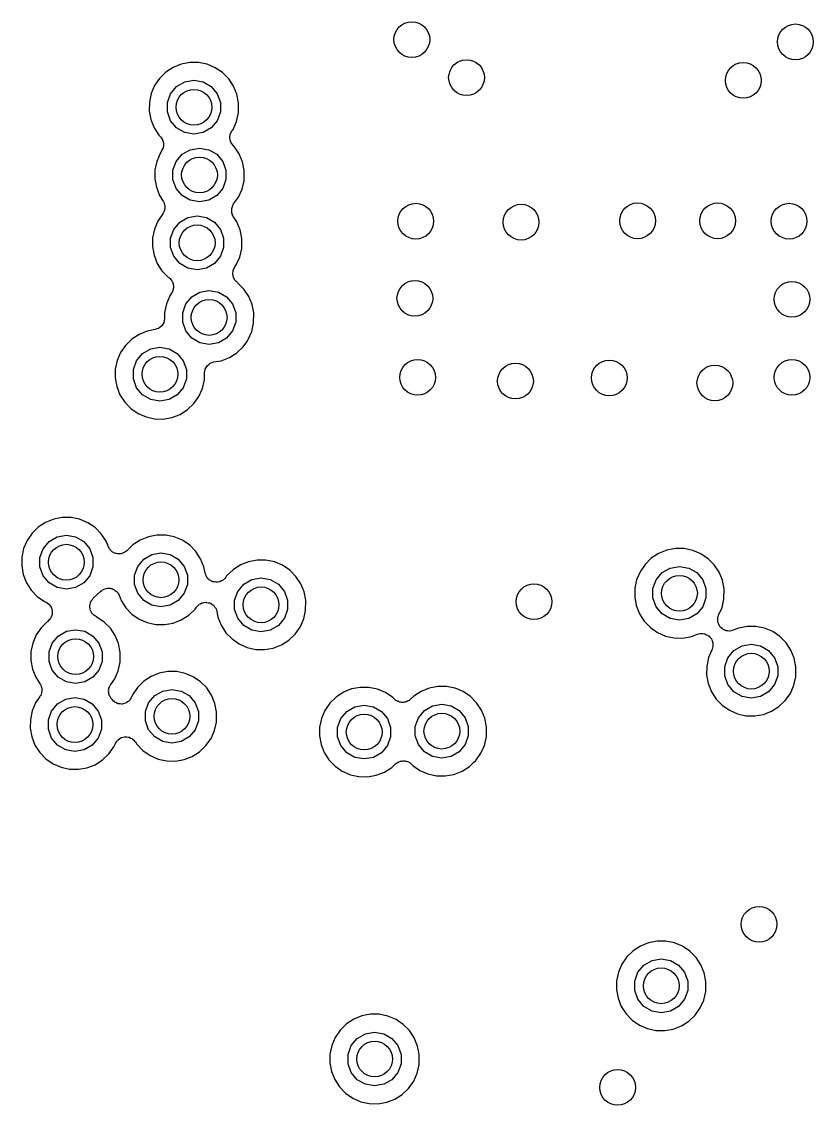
# Model space of a CAD drawing. Extents: x 83.8 to 170.2, y -169.8 to -83.8.
# Drawn here: x 126.01 to 134.87, y -116.44 to -104.31 of the extents above; entities that cross this region are included whole.
import ezdxf

# ---------------------------------------------------------------- set-up
doc = ezdxf.new("R2010")
doc.units = 0
doc.header["$MEASUREMENT"] = 0
doc.layers.add('BLACK', color=7, linetype='CONTINUOUS')

msp = doc.modelspace()

# ---------------------------------------------------------------- linework, layer by layer
at = {"layer": 'Black'}
for p, q in [((127.703, -104.825), (127.621, -104.879)), ((127.794, -104.788), (127.703, -104.825)), ((127.89, -104.77), (127.794, -104.788)), ((127.988, -104.771), (127.89, -104.77)), ((128.084, -104.79), (127.988, -104.771)), ((128.175, -104.828), (128.084, -104.79)), ((128.256, -104.883), (128.175, -104.828)), ((127.551, -104.947), (127.496, -105.028)), ((127.621, -104.879), (127.551, -104.947)), ((127.833, -104.987), (127.936, -104.969)), ((127.936, -104.969), (128.039, -104.987)), ((128.325, -104.953), (128.256, -104.883)), ((128.38, -105.034), (128.325, -104.953)), ((127.496, -105.028), (127.457, -105.118)), ((127.675, -105.12), (127.742, -105.04)), ((127.742, -105.04), (127.833, -104.987)), ((128.039, -104.987), (128.129, -105.04)), ((128.129, -105.04), (128.197, -105.12)), ((128.417, -105.125), (128.38, -105.034)), ((127.437, -105.214), (127.435, -105.312)), ((127.457, -105.118), (127.437, -105.214)), ((127.639, -105.218), (127.675, -105.12)), ((127.639, -105.322), (127.639, -105.218)), ((128.197, -105.12), (128.232, -105.218)), ((128.232, -105.218), (128.232, -105.322)), ((128.436, -105.22), (128.417, -105.125)), ((128.434, -105.334), (128.436, -105.22)), ((127.435, -105.312), (127.453, -105.409)), ((127.675, -105.421), (127.639, -105.322)), ((128.232, -105.322), (128.197, -105.421)), ((128.413, -105.429), (128.434, -105.334)), ((127.453, -105.409), (127.489, -105.5)), ((127.742, -105.501), (127.675, -105.421)), ((128.197, -105.421), (128.129, -105.501)), ((128.373, -105.518), (128.413, -105.429)), ((127.489, -105.5), (127.542, -105.582)), ((127.542, -105.582), (127.561, -105.601)), ((127.833, -105.553), (127.742, -105.501)), ((127.936, -105.571), (127.833, -105.553)), ((128.039, -105.553), (127.936, -105.571)), ((128.129, -105.501), (128.039, -105.553)), ((128.339, -105.605), (128.342, -105.575)), ((128.342, -105.575), (128.361, -105.535)), ((128.342, -105.575), (128.342, -105.575)), ((128.361, -105.535), (128.373, -105.518)), ((128.361, -105.535), (128.361, -105.535)), ((127.561, -105.601), (127.572, -105.618)), ((127.572, -105.618), (127.584, -105.635)), ((127.584, -105.635), (127.584, -105.636)), ((127.584, -105.636), (127.585, -105.638)), ((127.585, -105.638), (127.59, -105.658)), ((127.59, -105.658), (127.596, -105.677)), ((127.594, -105.701), (127.592, -105.721)), ((127.596, -105.681), (127.594, -105.701)), ((127.596, -105.677), (127.595, -105.679)), ((127.595, -105.679), (127.596, -105.681)), ((128.338, -105.618), (128.339, -105.605)), ((128.338, -105.619), (128.338, -105.618)), ((128.343, -105.636), (128.338, -105.619)), ((128.349, -105.662), (128.343, -105.636)), ((128.375, -105.698), (128.349, -105.662)), ((128.387, -105.71), (128.375, -105.698)), ((128.441, -105.792), (128.387, -105.71)), ((127.557, -105.786), (127.519, -105.876)), ((127.574, -105.761), (127.557, -105.786)), ((127.582, -105.743), (127.574, -105.761)), ((127.591, -105.725), (127.582, -105.743)), ((127.592, -105.721), (127.591, -105.723)), ((127.591, -105.723), (127.591, -105.725)), ((127.737, -105.877), (127.804, -105.797)), ((127.804, -105.797), (127.895, -105.745)), ((127.895, -105.745), (127.998, -105.727)), ((127.998, -105.727), (128.101, -105.745)), ((128.101, -105.745), (128.191, -105.797)), ((128.191, -105.797), (128.258, -105.877)), ((128.479, -105.882), (128.441, -105.792)), ((127.519, -105.876), (127.498, -105.972)), ((127.701, -105.975), (127.737, -105.877)), ((128.258, -105.877), (128.294, -105.975)), ((128.497, -105.978), (128.479, -105.882)), ((127.498, -105.972), (127.497, -106.07)), ((127.497, -106.07), (127.515, -106.166)), ((127.701, -106.08), (127.701, -105.975)), ((128.294, -105.975), (128.294, -106.08)), ((128.496, -106.092), (128.497, -105.978)), ((127.515, -106.166), (127.551, -106.257)), ((127.737, -106.178), (127.701, -106.08)), ((127.804, -106.258), (127.737, -106.178)), ((128.258, -106.178), (128.191, -106.258)), ((128.294, -106.08), (128.258, -106.178)), ((128.434, -106.276), (128.474, -106.186)), ((128.474, -106.186), (128.496, -106.092)), ((127.551, -106.257), (127.591, -106.32)), ((127.895, -106.311), (127.804, -106.258)), ((127.998, -106.329), (127.895, -106.311)), ((128.101, -106.311), (127.998, -106.329)), ((128.191, -106.258), (128.101, -106.311)), ((128.38, -106.352), (128.434, -106.276)), ((127.591, -106.32), (127.594, -106.328)), ((127.594, -106.328), (127.599, -106.334)), ((127.602, -106.434), (127.597, -106.447)), ((127.599, -106.334), (127.603, -106.348)), ((127.607, -106.421), (127.602, -106.434)), ((127.603, -106.348), (127.608, -106.361)), ((127.608, -106.413), (127.607, -106.421)), ((127.608, -106.361), (127.609, -106.369)), ((127.61, -106.405), (127.608, -106.413)), ((127.609, -106.369), (127.611, -106.377)), ((127.611, -106.377), (127.61, -106.391)), ((127.61, -106.391), (127.61, -106.405)), ((128.358, -106.411), (128.361, -106.402)), ((128.359, -106.424), (128.358, -106.411)), ((128.358, -106.436), (128.359, -106.424)), ((128.36, -106.446), (128.358, -106.436)), ((128.361, -106.402), (128.362, -106.392)), ((128.362, -106.392), (128.367, -106.381)), ((128.367, -106.381), (128.37, -106.369)), ((128.37, -106.369), (128.376, -106.361)), ((128.376, -106.361), (128.38, -106.352)), ((127.531, -106.545), (127.493, -106.635)), ((127.589, -106.461), (127.531, -106.545)), ((127.593, -106.453), (127.589, -106.461)), ((127.597, -106.447), (127.593, -106.453)), ((127.711, -106.637), (127.778, -106.557)), ((127.778, -106.557), (127.869, -106.504)), ((127.869, -106.504), (127.972, -106.486)), ((127.972, -106.486), (128.075, -106.504)), ((128.075, -106.504), (128.165, -106.557)), ((128.165, -106.557), (128.232, -106.637)), ((128.361, -106.455), (128.36, -106.446)), ((128.366, -106.467), (128.361, -106.455)), ((128.369, -106.479), (128.366, -106.467)), ((128.374, -106.487), (128.369, -106.479)), ((128.378, -106.496), (128.374, -106.487)), ((128.415, -106.551), (128.378, -106.496)), ((128.453, -106.642), (128.415, -106.551)), ((127.493, -106.635), (127.472, -106.731)), ((127.675, -106.735), (127.711, -106.637)), ((128.232, -106.637), (128.268, -106.735)), ((128.472, -106.737), (128.453, -106.642)), ((127.472, -106.731), (127.471, -106.829)), ((127.675, -106.84), (127.675, -106.735)), ((128.268, -106.735), (128.268, -106.84)), ((128.47, -106.851), (128.472, -106.737)), ((127.471, -106.829), (127.489, -106.926)), ((127.711, -106.938), (127.675, -106.84)), ((128.268, -106.84), (128.232, -106.938)), ((128.448, -106.946), (128.47, -106.851)), ((127.489, -106.926), (127.525, -107.017)), ((127.525, -107.017), (127.578, -107.099)), ((127.778, -107.018), (127.711, -106.938)), ((127.869, -107.07), (127.778, -107.018)), ((128.165, -107.018), (128.075, -107.07)), ((128.232, -106.938), (128.165, -107.018)), ((128.394, -107.056), (128.409, -107.035)), ((128.409, -107.035), (128.448, -106.946)), ((127.578, -107.099), (127.646, -107.17)), ((127.972, -107.088), (127.869, -107.07)), ((128.075, -107.07), (127.972, -107.088)), ((128.371, -107.121), (128.374, -107.109)), ((128.372, -107.13), (128.371, -107.121)), ((128.371, -107.14), (128.372, -107.13)), ((128.374, -107.152), (128.371, -107.14)), ((128.374, -107.109), (128.375, -107.096)), ((128.376, -107.164), (128.374, -107.152)), ((128.375, -107.096), (128.379, -107.087)), ((128.38, -107.173), (128.376, -107.164)), ((128.379, -107.087), (128.382, -107.078)), ((128.382, -107.078), (128.389, -107.068)), ((128.389, -107.068), (128.394, -107.056)), ((127.646, -107.17), (127.653, -107.175)), ((127.653, -107.175), (127.661, -107.182)), ((127.661, -107.182), (127.67, -107.188)), ((127.67, -107.188), (127.676, -107.198)), ((127.676, -107.198), (127.685, -107.206)), ((127.685, -107.206), (127.689, -107.216)), ((127.689, -107.216), (127.695, -107.224)), ((127.695, -107.224), (127.698, -107.235)), ((127.698, -107.235), (127.703, -107.246)), ((127.703, -107.246), (127.704, -107.257)), ((127.704, -107.257), (127.707, -107.267)), ((127.707, -107.267), (127.706, -107.278)), ((127.706, -107.278), (127.707, -107.29)), ((128.382, -107.183), (128.38, -107.173)), ((128.389, -107.193), (128.382, -107.183)), ((128.395, -107.204), (128.389, -107.193)), ((128.402, -107.211), (128.395, -107.204)), ((128.407, -107.219), (128.402, -107.211)), ((128.418, -107.226), (128.407, -107.219)), ((128.425, -107.233), (128.418, -107.226)), ((128.495, -107.304), (128.425, -107.233)), ((127.666, -107.38), (127.627, -107.47)), ((127.686, -107.351), (127.666, -107.38)), ((127.69, -107.341), (127.686, -107.351)), ((127.696, -107.332), (127.69, -107.341)), ((127.699, -107.321), (127.696, -107.332)), ((127.704, -107.311), (127.699, -107.321)), ((127.705, -107.3), (127.704, -107.311)), ((127.707, -107.29), (127.705, -107.3)), ((127.845, -107.471), (127.913, -107.391)), ((127.913, -107.391), (128.003, -107.339)), ((128.003, -107.339), (128.106, -107.321)), ((128.106, -107.321), (128.209, -107.339)), ((128.209, -107.339), (128.3, -107.391)), ((128.3, -107.391), (128.367, -107.471)), ((128.55, -107.386), (128.495, -107.304)), ((128.587, -107.477), (128.55, -107.386)), ((127.627, -107.47), (127.607, -107.566)), ((127.81, -107.569), (127.845, -107.471)), ((128.367, -107.471), (128.403, -107.569)), ((128.606, -107.572), (128.587, -107.477)), ((127.606, -107.635), (127.602, -107.655)), ((127.607, -107.566), (127.606, -107.635)), ((127.81, -107.674), (127.81, -107.569)), ((128.403, -107.569), (128.403, -107.674)), ((128.604, -107.686), (128.606, -107.572)), ((127.503, -107.758), (127.413, -107.775)), ((127.522, -107.751), (127.503, -107.758)), ((127.541, -107.744), (127.522, -107.751)), ((127.542, -107.743), (127.541, -107.744)), ((127.544, -107.742), (127.542, -107.743)), ((127.559, -107.729), (127.544, -107.742)), ((127.575, -107.716), (127.559, -107.729)), ((127.576, -107.715), (127.575, -107.716)), ((127.577, -107.714), (127.576, -107.715)), ((127.587, -107.696), (127.577, -107.714)), ((127.598, -107.679), (127.587, -107.696)), ((127.599, -107.675), (127.598, -107.677)), ((127.598, -107.677), (127.598, -107.679)), ((127.602, -107.655), (127.599, -107.675)), ((127.845, -107.772), (127.81, -107.674)), ((127.913, -107.852), (127.845, -107.772)), ((128.367, -107.772), (128.3, -107.852)), ((128.403, -107.674), (128.367, -107.772)), ((128.583, -107.78), (128.604, -107.686)), ((127.24, -107.866), (127.17, -107.934)), ((127.322, -107.812), (127.24, -107.866)), ((127.413, -107.775), (127.322, -107.812)), ((128.003, -107.905), (127.913, -107.852)), ((128.3, -107.852), (128.209, -107.905)), ((128.486, -107.95), (128.526, -107.894)), ((128.526, -107.894), (128.543, -107.87)), ((128.526, -107.894), (128.526, -107.894)), ((128.543, -107.87), (128.583, -107.78)), ((127.115, -108.015), (127.076, -108.105)), ((127.17, -107.934), (127.115, -108.015)), ((127.361, -108.027), (127.452, -107.974)), ((127.452, -107.974), (127.555, -107.956)), ((127.555, -107.956), (127.658, -107.974)), ((127.658, -107.974), (127.748, -108.027)), ((128.106, -107.923), (128.003, -107.905)), ((128.209, -107.905), (128.106, -107.923)), ((128.415, -108.018), (128.486, -107.95)), ((127.076, -108.105), (127.056, -108.201)), ((127.258, -108.205), (127.294, -108.107)), ((127.294, -108.107), (127.361, -108.027)), ((127.748, -108.027), (127.816, -108.107)), ((127.816, -108.107), (127.851, -108.205)), ((128.101, -108.149), (128.118, -108.135)), ((128.118, -108.135), (128.119, -108.135)), ((128.119, -108.134), (128.139, -108.127)), ((128.119, -108.135), (128.119, -108.134)), ((128.139, -108.127), (128.159, -108.12)), ((128.159, -108.12), (128.241, -108.106)), ((128.241, -108.106), (128.333, -108.07)), ((128.333, -108.07), (128.415, -108.018)), ((127.056, -108.201), (127.054, -108.299)), ((127.258, -108.31), (127.258, -108.205)), ((127.851, -108.205), (127.851, -108.31)), ((128.053, -108.321), (128.054, -108.243)), ((128.054, -108.243), (128.058, -108.223)), ((128.058, -108.223), (128.062, -108.202)), ((128.062, -108.201), (128.063, -108.2)), ((128.062, -108.202), (128.062, -108.201)), ((128.063, -108.2), (128.073, -108.182)), ((128.073, -108.182), (128.084, -108.164)), ((128.084, -108.164), (128.085, -108.163)), ((128.085, -108.162), (128.101, -108.149)), ((128.085, -108.163), (128.085, -108.162)), ((127.054, -108.299), (127.072, -108.396)), ((127.294, -108.408), (127.258, -108.31)), ((127.851, -108.31), (127.816, -108.408)), ((128.032, -108.416), (128.053, -108.321)), ((127.072, -108.396), (127.108, -108.487)), ((127.108, -108.487), (127.161, -108.569)), ((127.361, -108.488), (127.294, -108.408)), ((127.452, -108.54), (127.361, -108.488)), ((127.748, -108.488), (127.658, -108.54)), ((127.816, -108.408), (127.748, -108.488)), ((127.992, -108.505), (128.032, -108.416)), ((127.161, -108.569), (127.229, -108.64)), ((127.555, -108.558), (127.452, -108.54)), ((127.658, -108.54), (127.555, -108.558)), ((127.864, -108.653), (127.935, -108.586)), ((127.935, -108.586), (127.992, -108.505)), ((127.229, -108.64), (127.31, -108.696)), ((127.31, -108.696), (127.4, -108.735)), ((127.4, -108.735), (127.495, -108.756)), ((127.593, -108.758), (127.69, -108.741)), ((127.69, -108.741), (127.781, -108.706)), ((127.781, -108.706), (127.864, -108.653)), ((127.495, -108.756), (127.593, -108.758)), ((126.276, -109.915), (126.194, -109.969)), ((126.367, -109.878), (126.276, -109.915)), ((126.463, -109.86), (126.367, -109.878)), ((126.561, -109.861), (126.463, -109.86)), ((126.657, -109.88), (126.561, -109.861)), ((126.747, -109.918), (126.657, -109.88)), ((126.829, -109.973), (126.747, -109.918)), ((126.124, -110.037), (126.068, -110.118)), ((126.194, -109.969), (126.124, -110.037)), ((126.405, -110.077), (126.508, -110.059)), ((126.508, -110.059), (126.611, -110.077)), ((126.898, -110.043), (126.829, -109.973)), ((126.952, -110.124), (126.898, -110.043)), ((127.426, -110.075), (127.335, -110.112)), ((127.522, -110.057), (127.426, -110.075)), ((127.62, -110.057), (127.522, -110.057)), ((127.716, -110.077), (127.62, -110.057)), ((126.068, -110.118), (126.03, -110.208)), ((126.248, -110.21), (126.315, -110.13)), ((126.315, -110.13), (126.405, -110.077)), ((126.611, -110.077), (126.702, -110.13)), ((126.702, -110.13), (126.769, -110.21)), ((126.979, -110.189), (126.952, -110.124)), ((126.986, -110.201), (126.979, -110.189)), ((127.253, -110.166), (127.185, -110.232)), ((127.335, -110.112), (127.253, -110.166)), ((127.806, -110.115), (127.716, -110.077)), ((127.888, -110.17), (127.806, -110.115)), ((127.957, -110.24), (127.888, -110.17)), ((126.009, -110.304), (126.008, -110.402)), ((126.03, -110.208), (126.009, -110.304)), ((126.212, -110.308), (126.248, -110.21)), ((126.212, -110.413), (126.212, -110.308)), ((126.769, -110.21), (126.805, -110.308)), ((126.805, -110.308), (126.805, -110.413)), ((126.991, -110.213), (126.986, -110.201)), ((126.998, -110.219), (126.991, -110.213)), ((127.002, -110.227), (126.998, -110.219)), ((127.013, -110.235), (127.002, -110.227)), ((127.022, -110.244), (127.013, -110.235)), ((127.03, -110.248), (127.022, -110.244)), ((127.037, -110.254), (127.03, -110.248)), ((127.05, -110.258), (127.037, -110.254)), ((127.062, -110.263), (127.05, -110.258)), ((127.071, -110.264), (127.062, -110.263)), ((127.079, -110.267), (127.071, -110.264)), ((127.093, -110.266), (127.079, -110.267)), ((127.106, -110.268), (127.093, -110.266)), ((127.115, -110.265), (127.106, -110.268)), ((127.123, -110.265), (127.115, -110.265)), ((127.136, -110.26), (127.123, -110.265)), ((127.149, -110.257), (127.136, -110.26)), ((127.156, -110.252), (127.149, -110.257)), ((127.164, -110.248), (127.156, -110.252)), ((127.174, -110.239), (127.164, -110.248)), ((127.185, -110.232), (127.174, -110.239)), ((127.374, -110.326), (127.464, -110.274)), ((127.464, -110.274), (127.567, -110.256)), ((127.567, -110.256), (127.67, -110.274)), ((127.67, -110.274), (127.761, -110.326)), ((128.011, -110.321), (127.957, -110.24)), ((133.054, -110.316), (132.984, -110.385)), ((133.136, -110.262), (133.054, -110.316)), ((133.227, -110.226), (133.136, -110.262)), ((133.323, -110.207), (133.227, -110.226)), ((133.421, -110.208), (133.323, -110.207)), ((133.517, -110.228), (133.421, -110.208)), ((133.608, -110.266), (133.517, -110.228)), ((133.689, -110.321), (133.608, -110.266)), ((126.008, -110.402), (126.025, -110.499)), ((126.248, -110.511), (126.212, -110.413)), ((126.805, -110.413), (126.769, -110.511)), ((127.271, -110.505), (127.307, -110.407)), ((127.307, -110.407), (127.374, -110.326)), ((127.761, -110.326), (127.828, -110.407)), ((127.828, -110.407), (127.864, -110.505)), ((128.048, -110.412), (128.011, -110.321)), ((128.062, -110.482), (128.048, -110.412)), ((128.455, -110.391), (128.373, -110.445)), ((128.545, -110.355), (128.455, -110.391)), ((128.642, -110.336), (128.545, -110.355)), ((128.74, -110.337), (128.642, -110.336)), ((128.836, -110.357), (128.74, -110.337)), ((128.926, -110.395), (128.836, -110.357)), ((129.008, -110.45), (128.926, -110.395)), ((132.984, -110.385), (132.928, -110.466)), ((133.175, -110.477), (133.266, -110.425)), ((133.266, -110.425), (133.369, -110.407)), ((133.369, -110.407), (133.472, -110.425)), ((133.472, -110.425), (133.562, -110.477)), ((133.758, -110.39), (133.689, -110.321)), ((133.812, -110.472), (133.758, -110.39)), ((126.025, -110.499), (126.062, -110.59)), ((126.315, -110.591), (126.248, -110.511)), ((126.769, -110.511), (126.702, -110.591)), ((127.271, -110.609), (127.271, -110.505)), ((127.864, -110.505), (127.864, -110.609)), ((128.068, -110.497), (128.062, -110.482)), ((128.072, -110.513), (128.068, -110.497)), ((128.076, -110.518), (128.072, -110.513)), ((128.078, -110.523), (128.076, -110.518)), ((128.089, -110.535), (128.078, -110.523)), ((128.098, -110.548), (128.089, -110.535)), ((128.103, -110.552), (128.098, -110.548)), ((128.107, -110.557), (128.103, -110.552)), ((128.121, -110.564), (128.107, -110.557)), ((128.261, -110.561), (128.246, -110.568)), ((128.265, -110.556), (128.261, -110.561)), ((128.271, -110.553), (128.265, -110.556)), ((128.281, -110.541), (128.271, -110.553)), ((128.292, -110.529), (128.281, -110.541)), ((128.302, -110.514), (128.292, -110.529)), ((128.373, -110.445), (128.302, -110.514)), ((128.494, -110.606), (128.584, -110.554)), ((128.584, -110.554), (128.687, -110.535)), ((128.687, -110.535), (128.79, -110.554)), ((128.79, -110.554), (128.881, -110.606)), ((129.077, -110.519), (129.008, -110.45)), ((129.131, -110.601), (129.077, -110.519)), ((132.89, -110.556), (132.869, -110.652)), ((132.928, -110.466), (132.89, -110.556)), ((133.072, -110.655), (133.108, -110.557)), ((133.108, -110.557), (133.175, -110.477)), ((133.562, -110.477), (133.629, -110.557)), ((133.629, -110.557), (133.665, -110.655)), ((133.85, -110.562), (133.812, -110.472)), ((126.062, -110.59), (126.115, -110.672)), ((126.115, -110.672), (126.183, -110.743)), ((126.405, -110.643), (126.315, -110.591)), ((126.508, -110.662), (126.405, -110.643)), ((126.611, -110.643), (126.508, -110.662)), ((126.702, -110.591), (126.611, -110.643)), ((126.893, -110.685), (126.904, -110.678)), ((126.904, -110.678), (126.914, -110.669)), ((126.914, -110.669), (126.922, -110.666)), ((126.922, -110.666), (126.929, -110.661)), ((126.929, -110.661), (126.942, -110.658)), ((126.942, -110.658), (126.955, -110.653)), ((126.955, -110.653), (126.963, -110.652)), ((126.963, -110.652), (126.972, -110.65)), ((126.972, -110.65), (126.985, -110.652)), ((126.985, -110.652), (126.999, -110.651)), ((126.999, -110.651), (127.007, -110.654)), ((127.007, -110.654), (127.016, -110.655)), ((127.016, -110.655), (127.028, -110.661)), ((127.028, -110.661), (127.041, -110.665)), ((127.041, -110.665), (127.047, -110.671)), ((127.047, -110.671), (127.055, -110.675)), ((127.055, -110.675), (127.065, -110.684)), ((127.307, -110.708), (127.271, -110.609)), ((127.864, -110.609), (127.828, -110.708)), ((128.134, -110.573), (128.121, -110.564)), ((128.141, -110.575), (128.134, -110.573)), ((128.146, -110.578), (128.141, -110.575)), ((128.162, -110.58), (128.146, -110.578)), ((128.177, -110.584), (128.162, -110.58)), ((128.183, -110.584), (128.177, -110.584)), ((128.19, -110.585), (128.183, -110.584)), ((128.205, -110.582), (128.19, -110.585)), ((128.221, -110.58), (128.205, -110.582)), ((128.227, -110.577), (128.221, -110.58)), ((128.233, -110.576), (128.227, -110.577)), ((128.246, -110.568), (128.233, -110.576)), ((128.427, -110.686), (128.494, -110.606)), ((128.881, -110.606), (128.948, -110.686)), ((129.168, -110.691), (129.131, -110.601)), ((132.869, -110.652), (132.868, -110.75)), ((133.072, -110.76), (133.072, -110.655)), ((133.665, -110.655), (133.665, -110.76)), ((133.857, -110.602), (133.85, -110.562)), ((133.869, -110.658), (133.857, -110.602)), ((133.857, -110.602), (133.857, -110.602)), ((133.867, -110.772), (133.869, -110.658)), ((126.183, -110.743), (126.263, -110.799)), ((126.263, -110.799), (126.275, -110.804)), ((126.275, -110.804), (126.278, -110.806)), ((126.779, -110.814), (126.783, -110.8)), ((126.783, -110.8), (126.788, -110.794)), ((126.788, -110.794), (126.79, -110.787)), ((126.79, -110.787), (126.801, -110.776)), ((126.801, -110.776), (126.809, -110.764)), ((126.809, -110.764), (126.893, -110.685)), ((127.065, -110.684), (127.075, -110.693)), ((127.075, -110.693), (127.08, -110.7)), ((127.08, -110.7), (127.086, -110.707)), ((127.086, -110.707), (127.091, -110.719)), ((127.091, -110.719), (127.098, -110.73)), ((127.098, -110.73), (127.121, -110.787)), ((127.121, -110.787), (127.174, -110.869)), ((127.374, -110.788), (127.307, -110.708)), ((127.464, -110.84), (127.374, -110.788)), ((127.761, -110.788), (127.67, -110.84)), ((127.828, -110.708), (127.761, -110.788)), ((128.391, -110.784), (128.427, -110.686)), ((128.391, -110.889), (128.391, -110.784)), ((128.948, -110.686), (128.984, -110.784)), ((128.984, -110.784), (128.984, -110.889)), ((129.187, -110.785), (129.168, -110.691)), ((129.186, -110.9), (129.187, -110.787)), ((129.187, -110.787), (129.187, -110.785)), ((129.187, -110.785), (129.187, -110.785)), ((132.868, -110.75), (132.886, -110.846)), ((133.108, -110.858), (133.072, -110.76)), ((133.665, -110.76), (133.629, -110.858)), ((133.845, -110.866), (133.867, -110.772)), ((126.278, -110.806), (126.282, -110.807)), ((126.282, -110.807), (126.296, -110.818)), ((126.296, -110.818), (126.312, -110.829)), ((126.312, -110.829), (126.314, -110.831)), ((126.314, -110.831), (126.317, -110.834)), ((126.317, -110.834), (126.327, -110.849)), ((126.327, -110.849), (126.338, -110.864)), ((126.338, -110.864), (126.339, -110.867)), ((126.339, -110.867), (126.341, -110.87)), ((126.341, -110.87), (126.345, -110.889)), ((126.345, -110.889), (126.35, -110.906)), ((126.351, -110.913), (126.349, -110.932)), ((126.35, -110.906), (126.35, -110.91)), ((126.35, -110.91), (126.351, -110.913)), ((126.771, -110.842), (126.773, -110.835)), ((126.772, -110.857), (126.771, -110.842)), ((126.771, -110.872), (126.772, -110.857)), ((126.773, -110.879), (126.771, -110.872)), ((126.773, -110.828), (126.779, -110.814)), ((126.773, -110.835), (126.773, -110.828)), ((126.774, -110.886), (126.773, -110.879)), ((126.78, -110.9), (126.774, -110.886)), ((126.784, -110.914), (126.78, -110.9)), ((126.788, -110.92), (126.784, -110.914)), ((126.791, -110.926), (126.788, -110.92)), ((127.174, -110.869), (127.242, -110.94)), ((127.567, -110.858), (127.464, -110.84)), ((127.67, -110.84), (127.567, -110.858)), ((127.877, -110.953), (127.948, -110.885)), ((127.948, -110.885), (127.964, -110.862)), ((127.964, -110.862), (127.976, -110.851)), ((127.976, -110.851), (127.986, -110.839)), ((127.986, -110.839), (127.991, -110.836)), ((127.991, -110.836), (127.995, -110.831)), ((127.995, -110.831), (128.01, -110.824)), ((128.01, -110.824), (128.024, -110.816)), ((128.024, -110.816), (128.03, -110.815)), ((128.03, -110.815), (128.036, -110.813)), ((128.036, -110.813), (128.051, -110.811)), ((128.051, -110.811), (128.067, -110.808)), ((128.067, -110.808), (128.073, -110.809)), ((128.073, -110.809), (128.079, -110.809)), ((128.079, -110.809), (128.095, -110.813)), ((128.095, -110.813), (128.111, -110.816)), ((128.111, -110.816), (128.116, -110.819)), ((128.116, -110.819), (128.122, -110.82)), ((128.122, -110.82), (128.135, -110.83)), ((128.135, -110.83), (128.149, -110.838)), ((128.149, -110.838), (128.153, -110.842)), ((128.153, -110.842), (128.158, -110.846)), ((128.158, -110.846), (128.167, -110.859)), ((128.167, -110.859), (128.178, -110.871)), ((128.178, -110.871), (128.18, -110.877)), ((128.18, -110.877), (128.183, -110.882)), ((128.183, -110.882), (128.187, -110.898)), ((128.187, -110.898), (128.193, -110.912)), ((128.193, -110.912), (128.204, -110.975)), ((128.427, -110.987), (128.391, -110.889)), ((128.984, -110.889), (128.948, -110.987)), ((129.164, -110.995), (129.186, -110.9)), ((132.886, -110.846), (132.922, -110.937)), ((133.175, -110.938), (133.108, -110.858)), ((133.629, -110.858), (133.562, -110.938)), ((133.807, -110.952), (133.845, -110.866)), ((126.298, -111.023), (126.227, -111.093)), ((126.3, -111.023), (126.298, -111.023)), ((126.312, -111.009), (126.3, -111.023)), ((126.326, -110.997), (126.312, -111.009)), ((126.328, -110.993), (126.326, -110.997)), ((126.33, -110.991), (126.328, -110.993)), ((126.337, -110.974), (126.33, -110.991)), ((126.346, -110.957), (126.337, -110.974)), ((126.348, -110.95), (126.346, -110.954)), ((126.346, -110.954), (126.346, -110.957)), ((126.349, -110.932), (126.348, -110.95)), ((126.802, -110.937), (126.791, -110.926)), ((126.811, -110.949), (126.802, -110.937)), ((126.817, -110.953), (126.811, -110.949)), ((126.822, -110.958), (126.817, -110.953)), ((126.835, -110.965), (126.822, -110.958)), ((126.848, -110.973), (126.835, -110.965)), ((126.851, -110.974), (126.848, -110.973)), ((126.932, -111.029), (126.851, -110.974)), ((127.001, -111.099), (126.932, -111.029)), ((127.242, -110.94), (127.322, -110.996)), ((127.322, -110.996), (127.412, -111.035)), ((127.412, -111.035), (127.508, -111.056)), ((127.606, -111.058), (127.703, -111.041)), ((127.703, -111.041), (127.794, -111.006)), ((127.794, -111.006), (127.877, -110.953)), ((128.204, -110.975), (128.24, -111.066)), ((128.494, -111.067), (128.427, -110.987)), ((128.948, -110.987), (128.881, -111.067)), ((129.124, -111.085), (129.164, -110.995)), ((132.922, -110.937), (132.975, -111.02)), ((132.975, -111.02), (133.043, -111.09)), ((133.266, -110.991), (133.175, -110.938)), ((133.369, -111.009), (133.266, -110.991)), ((133.472, -110.991), (133.369, -111.009)), ((133.562, -110.938), (133.472, -110.991)), ((133.797, -110.995), (133.798, -110.99)), ((133.799, -111.012), (133.797, -110.995)), ((133.798, -110.986), (133.803, -110.969)), ((133.798, -110.99), (133.798, -110.986)), ((133.799, -111.03), (133.799, -111.012)), ((133.801, -111.034), (133.799, -111.03)), ((133.801, -111.038), (133.801, -111.034)), ((133.809, -111.054), (133.801, -111.038)), ((133.803, -110.969), (133.807, -110.952)), ((126.227, -111.093), (126.171, -111.174)), ((126.418, -111.186), (126.509, -111.133)), ((126.509, -111.133), (126.612, -111.115)), ((126.612, -111.115), (126.715, -111.133)), ((126.715, -111.133), (126.805, -111.186)), ((127.055, -111.18), (127.001, -111.099)), ((127.508, -111.056), (127.606, -111.058)), ((128.24, -111.066), (128.294, -111.149)), ((128.294, -111.149), (128.362, -111.219)), ((128.584, -111.12), (128.494, -111.067)), ((128.687, -111.138), (128.584, -111.12)), ((128.79, -111.12), (128.687, -111.138)), ((128.881, -111.067), (128.79, -111.12)), ((128.997, -111.233), (129.068, -111.165)), ((129.068, -111.165), (129.124, -111.085)), ((133.043, -111.09), (133.124, -111.146)), ((133.124, -111.146), (133.213, -111.186)), ((133.504, -111.192), (133.571, -111.165)), ((133.571, -111.165), (133.587, -111.162)), ((133.587, -111.162), (133.602, -111.158)), ((133.602, -111.158), (133.608, -111.158)), ((133.608, -111.158), (133.614, -111.157)), ((133.614, -111.157), (133.63, -111.159)), ((133.63, -111.159), (133.646, -111.16)), ((133.646, -111.16), (133.652, -111.163)), ((133.652, -111.163), (133.658, -111.164)), ((133.658, -111.164), (133.672, -111.171)), ((133.816, -111.071), (133.809, -111.054)), ((133.819, -111.074), (133.816, -111.071)), ((133.821, -111.078), (133.819, -111.074)), ((133.833, -111.09), (133.821, -111.078)), ((133.845, -111.103), (133.833, -111.09)), ((133.849, -111.106), (133.845, -111.103)), ((133.852, -111.109), (133.849, -111.106)), ((133.869, -111.116), (133.852, -111.109)), ((133.884, -111.124), (133.869, -111.116)), ((133.889, -111.125), (133.884, -111.124)), ((133.893, -111.127), (133.889, -111.125)), ((133.91, -111.128), (133.893, -111.127)), ((133.928, -111.13), (133.91, -111.128)), ((133.932, -111.129), (133.928, -111.13)), ((133.937, -111.13), (133.932, -111.129)), ((133.954, -111.125), (133.937, -111.13)), ((133.971, -111.121), (133.954, -111.125)), ((134.031, -111.097), (133.971, -111.121)), ((134.127, -111.079), (134.031, -111.097)), ((134.225, -111.079), (134.127, -111.079)), ((134.321, -111.099), (134.225, -111.079)), ((134.412, -111.137), (134.321, -111.099)), ((134.493, -111.192), (134.412, -111.137)), ((126.133, -111.264), (126.112, -111.36)), ((126.171, -111.174), (126.133, -111.264)), ((126.315, -111.364), (126.351, -111.266)), ((126.351, -111.266), (126.418, -111.186)), ((126.805, -111.186), (126.872, -111.266)), ((126.872, -111.266), (126.908, -111.364)), ((127.093, -111.271), (127.055, -111.18)), ((127.112, -111.366), (127.093, -111.271)), ((128.362, -111.219), (128.442, -111.275)), ((128.442, -111.275), (128.532, -111.314)), ((128.822, -111.321), (128.914, -111.285)), ((128.914, -111.285), (128.997, -111.233)), ((133.213, -111.186), (133.309, -111.207)), ((133.309, -111.207), (133.407, -111.209)), ((133.407, -111.209), (133.504, -111.192)), ((133.672, -111.171), (133.687, -111.178)), ((133.687, -111.178), (133.691, -111.182)), ((133.691, -111.182), (133.697, -111.185)), ((133.697, -111.185), (133.707, -111.197)), ((133.707, -111.197), (133.719, -111.208)), ((133.719, -111.208), (133.722, -111.213)), ((133.722, -111.213), (133.726, -111.218)), ((133.726, -111.218), (133.732, -111.233)), ((133.732, -111.233), (133.739, -111.247)), ((133.739, -111.247), (133.739, -111.253)), ((133.739, -111.253), (133.742, -111.259)), ((133.742, -111.259), (133.742, -111.275)), ((133.742, -111.275), (133.744, -111.291)), ((134.07, -111.296), (134.173, -111.278)), ((134.173, -111.278), (134.276, -111.296)), ((134.562, -111.261), (134.493, -111.192)), ((134.616, -111.343), (134.562, -111.261)), ((126.112, -111.36), (126.111, -111.458)), ((126.315, -111.469), (126.315, -111.364)), ((126.908, -111.364), (126.908, -111.469)), ((127.11, -111.48), (127.112, -111.366)), ((128.532, -111.314), (128.628, -111.336)), ((128.628, -111.336), (128.726, -111.338)), ((128.726, -111.338), (128.822, -111.321)), ((133.734, -111.334), (133.694, -111.427)), ((133.737, -111.318), (133.734, -111.334)), ((133.743, -111.303), (133.737, -111.318)), ((133.744, -111.291), (133.742, -111.297)), ((133.742, -111.297), (133.743, -111.303)), ((133.912, -111.428), (133.979, -111.348)), ((133.979, -111.348), (134.07, -111.296)), ((134.276, -111.296), (134.366, -111.348)), ((134.366, -111.348), (134.434, -111.428)), ((134.654, -111.434), (134.616, -111.343)), ((126.111, -111.458), (126.129, -111.555)), ((126.351, -111.567), (126.315, -111.469)), ((126.908, -111.469), (126.872, -111.567)), ((127.088, -111.575), (127.11, -111.48)), ((133.674, -111.523), (133.672, -111.621)), ((133.694, -111.427), (133.674, -111.523)), ((133.876, -111.527), (133.912, -111.428)), ((133.876, -111.631), (133.876, -111.527)), ((134.434, -111.428), (134.469, -111.527)), ((134.469, -111.527), (134.469, -111.631)), ((134.673, -111.529), (134.654, -111.434)), ((134.671, -111.643), (134.673, -111.529)), ((126.129, -111.555), (126.165, -111.646)), ((126.165, -111.646), (126.214, -111.723)), ((126.418, -111.647), (126.351, -111.567)), ((126.509, -111.699), (126.418, -111.647)), ((126.805, -111.647), (126.715, -111.699)), ((126.872, -111.567), (126.805, -111.647)), ((127.049, -111.664), (127.088, -111.575)), ((127.457, -111.639), (127.375, -111.692)), ((127.548, -111.602), (127.457, -111.639)), ((127.645, -111.584), (127.548, -111.602)), ((127.743, -111.584), (127.645, -111.584)), ((127.839, -111.604), (127.743, -111.584)), ((127.929, -111.642), (127.839, -111.604)), ((128.01, -111.697), (127.929, -111.642)), ((133.672, -111.621), (133.69, -111.717)), ((133.912, -111.729), (133.876, -111.631)), ((134.469, -111.631), (134.434, -111.729)), ((134.65, -111.737), (134.671, -111.643)), ((126.214, -111.723), (126.217, -111.73)), ((126.217, -111.73), (126.222, -111.737)), ((126.222, -111.737), (126.226, -111.75)), ((126.226, -111.75), (126.231, -111.763)), ((126.231, -111.763), (126.232, -111.771)), ((126.232, -111.771), (126.234, -111.779)), ((126.612, -111.717), (126.509, -111.699)), ((126.715, -111.699), (126.612, -111.717)), ((126.984, -111.778), (126.985, -111.768)), ((126.985, -111.768), (126.99, -111.757)), ((126.99, -111.757), (126.994, -111.745)), ((126.994, -111.745), (127, -111.737)), ((127, -111.737), (127.004, -111.728)), ((127.004, -111.728), (127.049, -111.664)), ((127.305, -111.761), (127.25, -111.842)), ((127.375, -111.692), (127.305, -111.761)), ((128.079, -111.766), (128.01, -111.697)), ((128.134, -111.848), (128.079, -111.766)), ((129.795, -111.76), (129.699, -111.778)), ((129.893, -111.761), (129.795, -111.76)), ((129.989, -111.78), (129.893, -111.761)), ((130.568, -111.768), (130.477, -111.805)), ((130.664, -111.75), (130.568, -111.768)), ((130.762, -111.75), (130.664, -111.75)), ((130.858, -111.77), (130.762, -111.75)), ((130.949, -111.808), (130.858, -111.77)), ((133.69, -111.717), (133.726, -111.809)), ((133.979, -111.81), (133.912, -111.729)), ((134.434, -111.729), (134.366, -111.81)), ((134.61, -111.827), (134.65, -111.737)), ((126.212, -111.863), (126.164, -111.934)), ((126.216, -111.856), (126.212, -111.863)), ((126.221, -111.85), (126.216, -111.856)), ((126.225, -111.836), (126.221, -111.85)), ((126.231, -111.823), (126.225, -111.836)), ((126.234, -111.807), (126.231, -111.815)), ((126.231, -111.815), (126.231, -111.823)), ((126.234, -111.779), (126.233, -111.793)), ((126.233, -111.793), (126.234, -111.807)), ((126.41, -111.946), (126.501, -111.893)), ((126.501, -111.893), (126.604, -111.875)), ((126.604, -111.875), (126.707, -111.893)), ((126.707, -111.893), (126.798, -111.946)), ((126.981, -111.787), (126.984, -111.778)), ((126.982, -111.799), (126.981, -111.787)), ((126.981, -111.812), (126.982, -111.799)), ((126.984, -111.821), (126.981, -111.812)), ((126.984, -111.831), (126.984, -111.821)), ((126.989, -111.842), (126.984, -111.831)), ((126.992, -111.854), (126.989, -111.842)), ((126.998, -111.862), (126.992, -111.854)), ((127.002, -111.871), (126.998, -111.862)), ((127.015, -111.891), (127.002, -111.871)), ((127.017, -111.894), (127.015, -111.891)), ((127.019, -111.897), (127.017, -111.894)), ((127.223, -111.892), (127.213, -111.908)), ((127.234, -111.877), (127.223, -111.892)), ((127.235, -111.874), (127.234, -111.877)), ((127.237, -111.871), (127.235, -111.874)), ((127.25, -111.842), (127.237, -111.871)), ((127.429, -111.933), (127.497, -111.853)), ((127.497, -111.853), (127.587, -111.801)), ((127.587, -111.801), (127.69, -111.783)), ((127.69, -111.783), (127.793, -111.801)), ((127.793, -111.801), (127.884, -111.853)), ((127.884, -111.853), (127.951, -111.933)), ((128.171, -111.939), (128.134, -111.848)), ((129.526, -111.869), (129.456, -111.937)), ((129.608, -111.815), (129.526, -111.869)), ((129.699, -111.778), (129.608, -111.815)), ((130.08, -111.818), (129.989, -111.78)), ((130.161, -111.873), (130.08, -111.818)), ((130.18, -111.892), (130.161, -111.873)), ((130.189, -111.898), (130.18, -111.892)), ((130.359, -111.893), (130.35, -111.9)), ((130.395, -111.859), (130.359, -111.893)), ((130.477, -111.805), (130.395, -111.859)), ((131.03, -111.863), (130.949, -111.808)), ((131.099, -111.933), (131.03, -111.863)), ((133.726, -111.809), (133.779, -111.891)), ((133.779, -111.891), (133.847, -111.961)), ((134.07, -111.862), (133.979, -111.81)), ((134.173, -111.88), (134.07, -111.862)), ((134.276, -111.862), (134.173, -111.88)), ((134.366, -111.81), (134.276, -111.862)), ((134.553, -111.907), (134.61, -111.827)), ((126.164, -111.934), (126.125, -112.024)), ((126.343, -112.026), (126.41, -111.946)), ((126.798, -111.946), (126.865, -112.026)), ((127.033, -111.91), (127.019, -111.897)), ((127.045, -111.923), (127.033, -111.91)), ((127.049, -111.925), (127.045, -111.923)), ((127.051, -111.927), (127.049, -111.925)), ((127.068, -111.934), (127.051, -111.927)), ((127.085, -111.943), (127.068, -111.934)), ((127.088, -111.943), (127.085, -111.943)), ((127.092, -111.944), (127.088, -111.943)), ((127.11, -111.946), (127.092, -111.944)), ((127.129, -111.948), (127.11, -111.946)), ((127.132, -111.947), (127.129, -111.948)), ((127.136, -111.947), (127.132, -111.947)), ((127.153, -111.942), (127.136, -111.947)), ((127.172, -111.937), (127.153, -111.942)), ((127.174, -111.935), (127.172, -111.937)), ((127.178, -111.934), (127.174, -111.935)), ((127.193, -111.923), (127.178, -111.934)), ((127.208, -111.913), (127.193, -111.923)), ((127.21, -111.91), (127.208, -111.913)), ((127.213, -111.908), (127.21, -111.91)), ((127.394, -112.032), (127.429, -111.933)), ((127.951, -111.933), (127.987, -112.032)), ((128.19, -112.034), (128.171, -111.939)), ((129.456, -111.937), (129.401, -112.018)), ((129.647, -112.03), (129.738, -111.977)), ((129.738, -111.977), (129.841, -111.959)), ((129.841, -111.959), (129.944, -111.977)), ((129.944, -111.977), (130.034, -112.03)), ((130.196, -111.906), (130.189, -111.898)), ((130.207, -111.911), (130.196, -111.906)), ((130.216, -111.918), (130.207, -111.911)), ((130.226, -111.92), (130.216, -111.918)), ((130.236, -111.925), (130.226, -111.92)), ((130.248, -111.926), (130.236, -111.925)), ((130.259, -111.929), (130.248, -111.926)), ((130.269, -111.928), (130.259, -111.929)), ((130.28, -111.929), (130.269, -111.928)), ((130.291, -111.927), (130.28, -111.929)), ((130.303, -111.926), (130.291, -111.927)), ((130.312, -111.921), (130.303, -111.926)), ((130.323, -111.918), (130.312, -111.921)), ((130.332, -111.912), (130.323, -111.918)), ((130.343, -111.907), (130.332, -111.912)), ((130.35, -111.9), (130.343, -111.907)), ((130.516, -112.019), (130.607, -111.967)), ((130.607, -111.967), (130.71, -111.949)), ((130.71, -111.949), (130.813, -111.967)), ((130.813, -111.967), (130.903, -112.019)), ((131.153, -112.014), (131.099, -111.933)), ((131.191, -112.105), (131.153, -112.014)), ((133.847, -111.961), (133.928, -112.017)), ((134.399, -112.027), (134.482, -111.975)), ((134.482, -111.975), (134.553, -111.907)), ((126.105, -112.12), (126.103, -112.218)), ((126.125, -112.024), (126.105, -112.12)), ((126.307, -112.124), (126.343, -112.026)), ((126.307, -112.229), (126.307, -112.124)), ((126.865, -112.026), (126.901, -112.124)), ((126.901, -112.124), (126.901, -112.229)), ((127.394, -112.136), (127.394, -112.032)), ((127.429, -112.234), (127.394, -112.136)), ((127.987, -112.136), (127.951, -112.234)), ((127.987, -112.032), (127.987, -112.136)), ((128.188, -112.148), (128.19, -112.034)), ((129.362, -112.108), (129.342, -112.204)), ((129.401, -112.018), (129.362, -112.108)), ((129.544, -112.208), (129.58, -112.11)), ((129.58, -112.11), (129.647, -112.03)), ((130.034, -112.03), (130.102, -112.11)), ((130.102, -112.11), (130.137, -112.208)), ((130.413, -112.198), (130.449, -112.1)), ((130.449, -112.1), (130.516, -112.019)), ((130.903, -112.019), (130.97, -112.1)), ((130.97, -112.1), (131.006, -112.198)), ((131.209, -112.2), (131.191, -112.105)), ((133.928, -112.017), (134.018, -112.057)), ((134.018, -112.057), (134.113, -112.078)), ((134.113, -112.078), (134.211, -112.08)), ((134.211, -112.08), (134.308, -112.063)), ((134.308, -112.063), (134.399, -112.027)), ((126.103, -112.218), (126.121, -112.315)), ((126.343, -112.327), (126.307, -112.229)), ((126.901, -112.229), (126.865, -112.327)), ((127.497, -112.315), (127.429, -112.234)), ((127.951, -112.234), (127.884, -112.315)), ((128.158, -112.261), (128.167, -112.242)), ((128.167, -112.242), (128.188, -112.148)), ((129.342, -112.204), (129.34, -112.302)), ((129.544, -112.313), (129.544, -112.208)), ((130.137, -112.208), (130.137, -112.313)), ((130.413, -112.302), (130.413, -112.198)), ((131.006, -112.198), (131.006, -112.302)), ((131.208, -112.314), (131.209, -112.2)), ((126.121, -112.315), (126.157, -112.406)), ((126.41, -112.407), (126.343, -112.327)), ((126.865, -112.327), (126.798, -112.407)), ((127.06, -112.381), (127.072, -112.367)), ((127.072, -112.367), (127.082, -112.351)), ((127.082, -112.351), (127.085, -112.349)), ((127.085, -112.349), (127.087, -112.346)), ((127.087, -112.346), (127.103, -112.336)), ((127.103, -112.336), (127.118, -112.325)), ((127.118, -112.325), (127.121, -112.324)), ((127.121, -112.324), (127.124, -112.322)), ((127.124, -112.322), (127.142, -112.318)), ((127.142, -112.318), (127.16, -112.313)), ((127.16, -112.313), (127.164, -112.313)), ((127.164, -112.313), (127.167, -112.313)), ((127.167, -112.313), (127.185, -112.315)), ((127.185, -112.315), (127.204, -112.316)), ((127.204, -112.316), (127.207, -112.318)), ((127.207, -112.318), (127.211, -112.318)), ((127.211, -112.318), (127.227, -112.327)), ((127.227, -112.327), (127.244, -112.334)), ((127.244, -112.334), (127.247, -112.337)), ((127.247, -112.337), (127.25, -112.338)), ((127.25, -112.338), (127.263, -112.352)), ((127.263, -112.352), (127.276, -112.365)), ((127.276, -112.365), (127.278, -112.368)), ((127.278, -112.368), (127.28, -112.371)), ((127.28, -112.371), (127.296, -112.396)), ((127.587, -112.367), (127.497, -112.315)), ((127.69, -112.385), (127.587, -112.367)), ((127.793, -112.367), (127.69, -112.385)), ((127.884, -112.315), (127.793, -112.367)), ((128.07, -112.412), (128.127, -112.332)), ((128.127, -112.332), (128.158, -112.261)), ((129.34, -112.302), (129.358, -112.399)), ((129.58, -112.411), (129.544, -112.313)), ((130.137, -112.313), (130.102, -112.411)), ((130.449, -112.401), (130.413, -112.302)), ((131.006, -112.302), (130.97, -112.401)), ((131.186, -112.409), (131.208, -112.314)), ((126.157, -112.406), (126.21, -112.488)), ((126.21, -112.488), (126.278, -112.559)), ((126.501, -112.459), (126.41, -112.407)), ((126.604, -112.477), (126.501, -112.459)), ((126.707, -112.459), (126.604, -112.477)), ((126.798, -112.407), (126.707, -112.459)), ((126.984, -112.505), (127.041, -112.424)), ((127.041, -112.424), (127.057, -112.388)), ((127.057, -112.388), (127.059, -112.385)), ((127.059, -112.385), (127.06, -112.381)), ((127.296, -112.396), (127.364, -112.466)), ((127.364, -112.466), (127.445, -112.522)), ((127.917, -112.532), (127.999, -112.48)), ((127.999, -112.48), (128.07, -112.412)), ((129.358, -112.399), (129.394, -112.49)), ((129.394, -112.49), (129.447, -112.572)), ((129.647, -112.491), (129.58, -112.411)), ((129.738, -112.543), (129.647, -112.491)), ((130.034, -112.491), (129.944, -112.543)), ((130.102, -112.411), (130.034, -112.491)), ((130.516, -112.481), (130.449, -112.401)), ((130.607, -112.533), (130.516, -112.481)), ((130.903, -112.481), (130.813, -112.533)), ((130.97, -112.401), (130.903, -112.481)), ((131.09, -112.578), (131.146, -112.498)), ((131.146, -112.498), (131.186, -112.409)), ((126.278, -112.559), (126.359, -112.615)), ((126.359, -112.615), (126.449, -112.654)), ((126.831, -112.625), (126.913, -112.572)), ((126.913, -112.572), (126.984, -112.505)), ((127.445, -112.522), (127.535, -112.562)), ((127.535, -112.562), (127.631, -112.583)), ((127.631, -112.583), (127.729, -112.585)), ((127.729, -112.585), (127.825, -112.568)), ((127.825, -112.568), (127.917, -112.532)), ((129.447, -112.572), (129.515, -112.643)), ((129.841, -112.561), (129.738, -112.543)), ((129.944, -112.543), (129.841, -112.561)), ((130.15, -112.656), (130.192, -112.616)), ((130.192, -112.616), (130.201, -112.61)), ((130.201, -112.61), (130.209, -112.603)), ((130.209, -112.603), (130.22, -112.598)), ((130.22, -112.598), (130.229, -112.592)), ((130.229, -112.592), (130.24, -112.589)), ((130.24, -112.589), (130.249, -112.585)), ((130.249, -112.585), (130.261, -112.584)), ((130.261, -112.584), (130.272, -112.581)), ((130.272, -112.581), (130.283, -112.582)), ((130.283, -112.582), (130.293, -112.582)), ((130.293, -112.582), (130.304, -112.585)), ((130.304, -112.585), (130.316, -112.586)), ((130.316, -112.586), (130.325, -112.591)), ((130.325, -112.591), (130.336, -112.594)), ((130.336, -112.594), (130.345, -112.601)), ((130.345, -112.601), (130.355, -112.606)), ((130.355, -112.606), (130.363, -112.613)), ((130.363, -112.613), (130.371, -112.62)), ((130.371, -112.62), (130.384, -112.633)), ((130.71, -112.551), (130.607, -112.533)), ((130.813, -112.533), (130.71, -112.551)), ((131.019, -112.646), (131.065, -112.602)), ((131.065, -112.602), (131.09, -112.578)), ((131.065, -112.602), (131.065, -112.602)), ((126.449, -112.654), (126.545, -112.675)), ((126.545, -112.675), (126.643, -112.677)), ((126.643, -112.677), (126.739, -112.66)), ((126.739, -112.66), (126.831, -112.625)), ((129.515, -112.643), (129.596, -112.699)), ((129.596, -112.699), (129.686, -112.738)), ((129.686, -112.738), (129.781, -112.759)), ((129.976, -112.744), (130.067, -112.709)), ((130.067, -112.709), (130.15, -112.656)), ((130.384, -112.633), (130.464, -112.689)), ((130.464, -112.689), (130.554, -112.728)), ((130.554, -112.728), (130.65, -112.749)), ((130.748, -112.751), (130.845, -112.734)), ((130.845, -112.734), (130.936, -112.699)), ((130.936, -112.699), (131.019, -112.646)), ((129.781, -112.759), (129.879, -112.761)), ((129.879, -112.761), (129.976, -112.744)), ((130.65, -112.749), (130.748, -112.751)), ((132.932, -114.654), (132.85, -114.707)), ((133.023, -114.617), (132.932, -114.654)), ((133.12, -114.599), (133.023, -114.617)), ((133.218, -114.599), (133.12, -114.599)), ((133.314, -114.619), (133.218, -114.599)), ((133.404, -114.657), (133.314, -114.619)), ((133.485, -114.712), (133.404, -114.657)), ((132.78, -114.776), (132.725, -114.857)), ((132.85, -114.707), (132.78, -114.776)), ((133.062, -114.816), (133.165, -114.798)), ((133.165, -114.798), (133.268, -114.816)), ((133.555, -114.781), (133.485, -114.712)), ((133.609, -114.863), (133.555, -114.781)), ((132.725, -114.857), (132.686, -114.947)), ((132.904, -114.948), (132.972, -114.868)), ((132.972, -114.868), (133.062, -114.816)), ((133.268, -114.816), (133.359, -114.868)), ((133.359, -114.868), (133.426, -114.948)), ((133.646, -114.954), (133.609, -114.863)), ((132.666, -115.043), (132.665, -115.141)), ((132.686, -114.947), (132.666, -115.043)), ((132.869, -115.047), (132.904, -114.948)), ((132.869, -115.151), (132.869, -115.047)), ((133.426, -114.948), (133.462, -115.047)), ((133.462, -115.047), (133.462, -115.151)), ((133.665, -115.049), (133.646, -114.954)), ((132.665, -115.141), (132.682, -115.237)), ((132.904, -115.25), (132.869, -115.151)), ((133.462, -115.151), (133.426, -115.25)), ((133.642, -115.258), (133.663, -115.163)), ((133.663, -115.163), (133.665, -115.049)), ((132.682, -115.237), (132.718, -115.329)), ((132.972, -115.33), (132.904, -115.25)), ((133.426, -115.25), (133.359, -115.33)), ((133.602, -115.347), (133.642, -115.258)), ((132.718, -115.329), (132.771, -115.411)), ((133.062, -115.382), (132.972, -115.33)), ((133.165, -115.4), (133.062, -115.382)), ((133.268, -115.382), (133.165, -115.4)), ((133.359, -115.33), (133.268, -115.382)), ((133.546, -115.427), (133.602, -115.347)), ((129.643, -115.526), (129.573, -115.595)), ((129.725, -115.473), (129.643, -115.526)), ((129.816, -115.436), (129.725, -115.473)), ((129.912, -115.418), (129.816, -115.436)), ((130.01, -115.418), (129.912, -115.418)), ((130.106, -115.438), (130.01, -115.418)), ((130.197, -115.476), (130.106, -115.438)), ((130.278, -115.531), (130.197, -115.476)), ((130.347, -115.6), (130.278, -115.531)), ((132.771, -115.411), (132.84, -115.482)), ((132.84, -115.482), (132.92, -115.538)), ((133.392, -115.547), (133.475, -115.495)), ((133.475, -115.495), (133.546, -115.427)), ((129.573, -115.595), (129.517, -115.676)), ((129.764, -115.687), (129.855, -115.635)), ((129.855, -115.635), (129.958, -115.617)), ((129.958, -115.617), (130.061, -115.635)), ((130.061, -115.635), (130.151, -115.687)), ((130.401, -115.682), (130.347, -115.6)), ((132.92, -115.538), (133.01, -115.577)), ((133.01, -115.577), (133.106, -115.598)), ((133.106, -115.598), (133.204, -115.6)), ((133.204, -115.6), (133.3, -115.583)), ((133.3, -115.583), (133.392, -115.547)), ((129.479, -115.766), (129.458, -115.862)), ((129.517, -115.676), (129.479, -115.766)), ((129.661, -115.866), (129.697, -115.767)), ((129.697, -115.767), (129.764, -115.687)), ((130.151, -115.687), (130.219, -115.767)), ((130.219, -115.767), (130.254, -115.866)), ((130.439, -115.773), (130.401, -115.682)), ((130.453, -115.844), (130.439, -115.773)), ((129.458, -115.862), (129.457, -115.96)), ((129.661, -115.97), (129.661, -115.866)), ((130.254, -115.866), (130.254, -115.97)), ((130.458, -115.868), (130.453, -115.844)), ((130.456, -115.982), (130.458, -115.868)), ((129.457, -115.96), (129.475, -116.056)), ((129.697, -116.068), (129.661, -115.97)), ((130.254, -115.97), (130.219, -116.068)), ((130.434, -116.076), (130.456, -115.982)), ((129.475, -116.056), (129.511, -116.148)), ((129.764, -116.149), (129.697, -116.068)), ((130.219, -116.068), (130.151, -116.149)), ((130.395, -116.166), (130.434, -116.076)), ((129.511, -116.148), (129.564, -116.23)), ((129.564, -116.23), (129.632, -116.3)), ((129.855, -116.201), (129.764, -116.149)), ((129.958, -116.219), (129.855, -116.201)), ((130.061, -116.201), (129.958, -116.219)), ((130.151, -116.149), (130.061, -116.201)), ((130.267, -116.314), (130.338, -116.246)), ((130.338, -116.246), (130.395, -116.166)), ((129.632, -116.3), (129.713, -116.356)), ((129.713, -116.356), (129.802, -116.396)), ((130.093, -116.402), (130.184, -116.366)), ((130.184, -116.366), (130.267, -116.314)), ((129.802, -116.396), (129.898, -116.417)), ((129.898, -116.417), (129.996, -116.419)), ((129.996, -116.419), (130.093, -116.402))]:
    msp.add_line(p, q, dxfattribs=at)
for centre in [(130.374, -104.513), (134.667, -104.539), (130.986, -104.939), (134.083, -104.97), (127.936, -105.27), (127.998, -106.028), (130.418, -106.545), (131.597, -106.556), (132.9, -106.541), (132.9, -106.541), (133.796, -106.541), (134.596, -106.545), (127.972, -106.787), (130.408, -107.408), (134.628, -107.419), (128.106, -107.622), (127.555, -108.257), (130.439, -108.292), (131.534, -108.334), (132.584, -108.298), (134.628, -108.292), (133.765, -108.355), (126.508, -110.36), (127.567, -110.557), (133.369, -110.708), (128.687, -110.837), (131.741, -110.802), (126.612, -111.416), (134.173, -111.579), (127.69, -112.084), (126.604, -112.176), (129.841, -112.26), (130.71, -112.25), (134.26, -114.411), (133.165, -115.099), (129.958, -115.918), (132.677, -116.236)]:
    msp.add_circle(centre, 0.2, dxfattribs=at)

doc.saveas('drawing.dxf')
